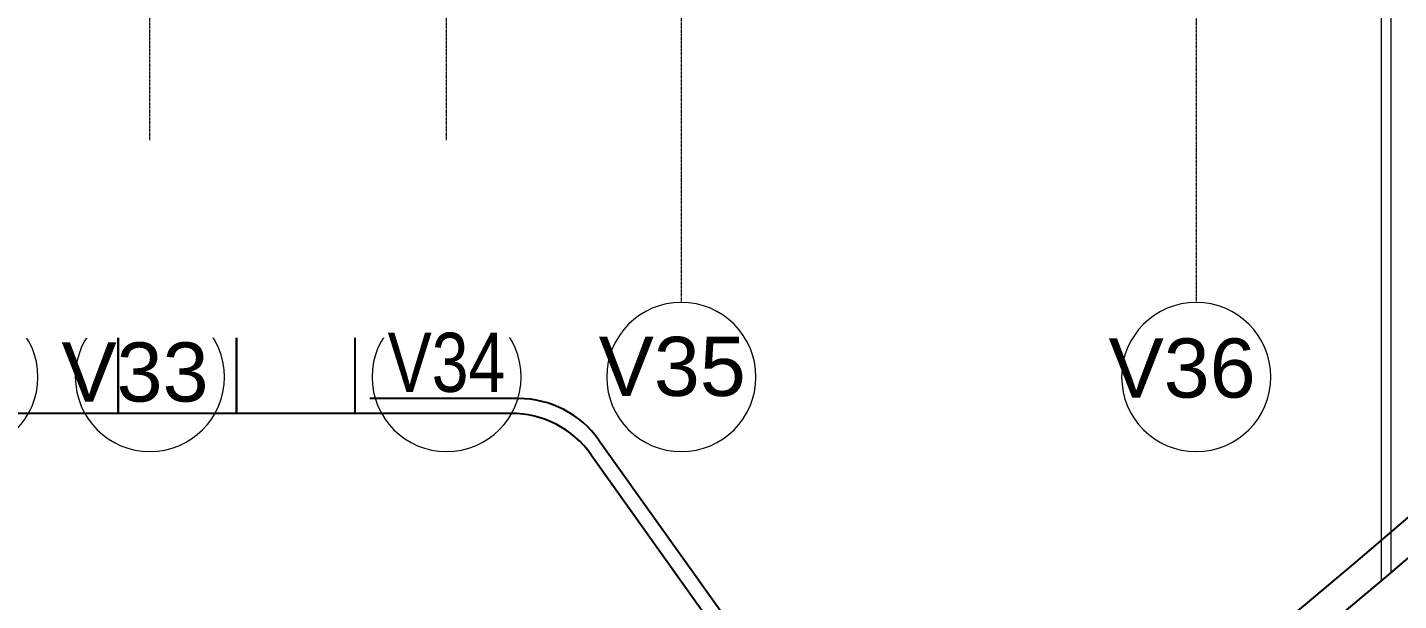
# Model space of a CAD drawing. Header units: millimetres. Extents: x 0 to 147381, y 0 to 170318.
# Drawn here: x 112535 to 126437, y 37157 to 42970 of the extents above; entities that cross this region are included whole.
import ezdxf

# ---------------------------------------------------------------- set-up
doc = ezdxf.new("R2010")
doc.units = ezdxf.units.MM
doc.linetypes.add('Center', pattern=[29.999999, 12, -6, 6, -6])
doc.linetypes.add('Grid Line', pattern=[22.225, 12.7, -3.175, 3.175, -3.175])
for name, color, linetype, lineweight in [('ARCH NEW DESIGN STEP HATCH', 21, 'Continuous', 35), ('Arch_Dim', 7, 'Continuous', 25), ('LA- LINE 1', 41, 'Continuous', 25), ('LA_ROAD', 252, 'Continuous', 30), ('LA_TEXT', 7, 'Continuous', 13), ('S-GRID', 8, 'Continuous', 9), ('S-GRID-IDEN', 1, 'Continuous', 9)]:
    doc.layers.add(name, color=color, linetype=linetype, lineweight=lineweight)
doc.layers.add('ARCH RCC HATCH', color=253, linetype='Center', lineweight=9, true_color=0x9c9c9c)
doc.styles.add('ARCHITXT-LA', font='architxt.shx', dxfattribs={"width": 0.9, "height": 250, "bigfont": '@extfont2.shx'})
doc.styles.add('Arial_1', font='arial.ttf', dxfattribs={"height": 630})

# ---------------------------------------------------------------- blocks, each defined once
blk = doc.blocks.new('Grid - M_Grid Head - Circle-24584-5_Level 452_2')
at = {"layer": 'S-GRID-IDEN'}
blk.add_circle((0, 0), 4, dxfattribs=at)
blk = doc.blocks.new('A$C59E872DE')
at = {"layer": 'S-GRID', "linetype": 'Grid Line', "ltscale": 0.5}
for p, q in [((76081.7, -4357.6), (76081.7, 89720.3)), ((79090, -4357.6), (79090, 89720.3)), ((81470, -4357.6), (81470, 89720.3)), ((86690, 89720.3), (86690, -4357.6))]:
    blk.add_line(p, q, dxfattribs=at)
at = {"layer": 'S-GRID-IDEN', "xscale": -188.9999999999998, "yscale": 188.9999999999998, "zscale": 188.9999999999998, "rotation": 180}
for p in [(74190, -5113.6), (76081.7, -5113.6), (79090, -5113.6), (81470, -5113.6), (86690, -5113.6)]:
    blk.add_blockref('Grid - M_Grid Head - Circle-24584-5_Level 452_2', p, dxfattribs=at)
at = {"layer": 'S-GRID-IDEN', "char_height": 600, "width": 1772.772, "attachment_point": 3, "style": 'Arial_1'}
for s, insert in [('{\\W0.8;V34}', (79685, -4664.3)), ('V35', (82123.4, -4705.8)), ('V36', (87293, -4722.7)), ('V33', (76676.7, -4762.8))]:
    blk.add_mtext(s, dxfattribs=dict(at, insert=insert))
blk = doc.blocks.new('waefsvrv')
at = {"layer": 'LA- LINE 1', "elevation": 3575.332}
blk.add_lwpolyline([(489705.063, 3629325.765), (489705.771, 3629324.796), (489703.753, 3629323.321), (489703.044, 3629324.29)], close=True, dxfattribs=at)
blk = doc.blocks.new('A$C07E93286')
at = {"layer": 'LA- LINE 1'}
for p, q in [((90.238, 0.759, 0.005), (106.91, 2.831, 0.005)), ((106.91, 2.831, 0.005), (107.218, 0.35, 0.005)), ((108.846, 0.703), (107.348, 0.517)), ((108.787, 0.545), (107.218, 0.35)), ((109.706, 0.387), (111.256, -1.302)), ((109.647, 0.229), (111.588, -1.886))]:
    blk.add_line(p, q, dxfattribs=at)
at = {"layer": 'LA- LINE 1', "elevation": 3575.332}
blk.add_lwpolyline([(115.937, -1.961, 0.047597), (125.795, 10.186)], format="xyb", dxfattribs=at)
at = {"layer": 'LA- LINE 1'}
for centre in [(108.969, -0.289), (108.911, -0.447)]:
    blk.add_arc(centre, 1, 42.5412, 97.083, dxfattribs=at)
at = {"layer": 'LA_ROAD', "extrusion": (1.19309e-08, -3.30674e-10, 1), "rotation": 60.92000634044133}
for p in [(2933914.414, -2191933.242, -3575.329), (2933913.223, -2191933.39, -3575.329), (2933912.032, -2191933.538, -3575.329), (2933910.841, -2191933.686, -3575.329)]:
    blk.add_blockref('waefsvrv', p, dxfattribs=at)
at = {"layer": 'LA_TEXT', "ltscale": 7, "insert": (88.587, 0.3, 0.003), "char_height": 1, "width": 19.9248, "attachment_point": 1, "rotation": 7.1501, "style": 'ARCHITXT-LA', "bg_fill": 2}
blk.add_mtext('\\pxqc;CYCLE PARKING', dxfattribs=at)
at = {"layer": 'LA- LINE 1', "elevation": 3575.332}
blk.add_lwpolyline([(57.233, -26.267, 0.252244), (125.736, 10.662, 0.174531)], format="xyb", dxfattribs=at)
blk = doc.blocks.new('A$C3C7D33BB')
at = {"layer": 'ARCH NEW DESIGN STEP HATCH', "linetype": 'Continuous', "lineweight": 13}
for points in [[(-6691, 2692), (-6691, 22523)], [(-6591, 2777), (-6591, 22623)]]:
    blk.add_lwpolyline(points, dxfattribs=at)

msp = doc.modelspace()

# ---------------------------------------------------------------- block references
at = {"layer": 'ARCH RCC HATCH', "linetype": 'Continuous'}
msp.add_blockref('A$C59E872DE', (37694.7, 44538), dxfattribs=at)

# ---------------------------------------------------------------- next in the draw order: block references
at = {"linetype": 'Continuous', "xscale": 1000, "yscale": 1000, "zscale": 1000, "rotation": 352.9169734788422}
msp.add_blockref('A$C07E93286', (9412.7, 51928.7, -73339.4), dxfattribs=at)

# ---------------------------------------------------------------- next in the draw order: block references
at = {"layer": 'Arch_Dim', "linetype": 'Continuous'}
msp.add_blockref('A$C3C7D33BB', (132953.6, 34665.1), dxfattribs=at)

doc.saveas('drawing.dxf')
